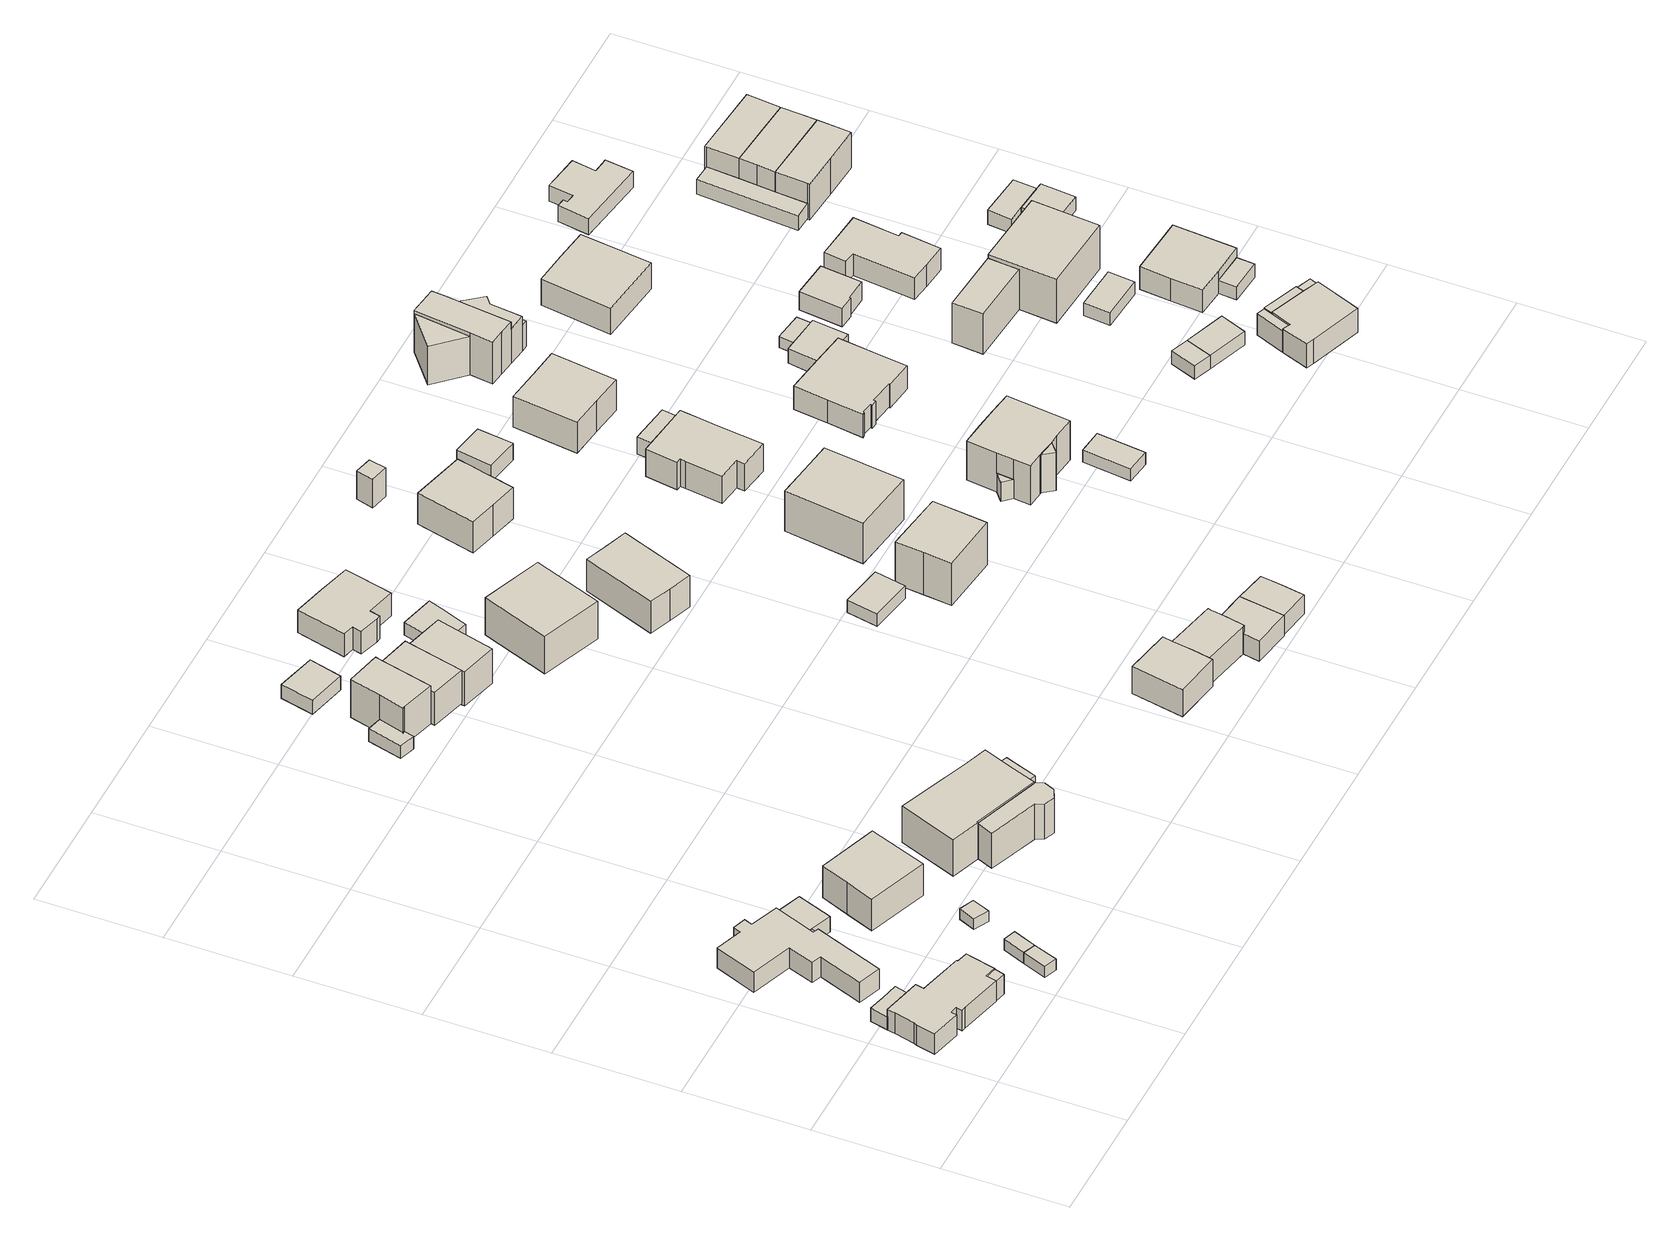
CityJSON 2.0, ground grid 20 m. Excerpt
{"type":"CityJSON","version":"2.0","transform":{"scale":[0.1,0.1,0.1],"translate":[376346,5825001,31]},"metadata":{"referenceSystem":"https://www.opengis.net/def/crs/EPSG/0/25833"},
"CityObjects":{
"building1":{"type":"Building","attributes":{"Gemeindeschluessel":"11000005","BezugspunktDach":"2200","function":"31001_2463","measuredHeight":3.1,"storeysAboveGround":1},"address":[{"country":"Germany","locality":"Berlin","thoroughfareNumber":"14 (1)","thoroughfareName":"Krämerweg"}],"geometry":[{"type":"Solid","lod":"1","boundaries":[[[[0,1,2,3,4,5]],[[6,7,8,9,10,11]],[[6,11,5,4]],[[7,6,4,3]],[[8,7,3,2]],[[9,8,2,1]],[[10,9,1,0]],[[11,10,0,5]]]]}]},
"building2":{"type":"Building","attributes":{"Gemeindeschluessel":"11000005","BezugspunktDach":"2200","function":"31001_1010","measuredHeight":4.95,"storeysAboveGround":1},"address":[{"country":"Germany","locality":"Berlin","thoroughfareNumber":"14","thoroughfareName":"Krämerweg"}],"geometry":[{"type":"Solid","lod":"1","boundaries":[[[[12,13,14,15,16,17,18,19,20,21,22,23,24,25,26,27,28,29,30]],[[31,32,33,11,9,34,35,36,37,38,39,40,41,42,43,44,45,46,47]],[[31,47,30,29]],[[32,31,29,28]],[[33,32,28,27]],[[11,33,27,26]],[[9,11,26,25]],[[34,9,25,24]],[[35,34,24,23]],[[36,35,23,22]],[[37,36,22,21]],[[38,37,21,20]],[[39,38,20,19]],[[40,39,19,18]],[[41,40,18,17]],[[42,41,17,16]],[[43,42,16,15]],[[44,43,15,14]],[[45,44,14,13]],[[46,45,13,12]],[[47,46,12,30]]]]}]},
"building3":{"type":"Building","attributes":{"Gemeindeschluessel":"11000005","BezugspunktDach":"2200","function":"51009_1610","measuredHeight":3.74,"storeysAboveGround":0},"address":[{"country":"Germany","locality":"Berlin"}],"geometry":[{"type":"Solid","lod":"1","boundaries":[[[[48,49,50,51]],[[52,53,54,55]],[[52,55,51,50]],[[53,52,50,49]],[[54,53,49,48]],[[55,54,48,51]]]]}]},
"building4":{"type":"Building","attributes":{"Gemeindeschluessel":"11000005","BezugspunktDach":"2200","function":"31001_1010","measuredHeight":3.72,"storeysAboveGround":1},"address":[{"country":"Germany","locality":"Berlin","thoroughfareNumber":"9","thoroughfareName":"Platz E"}],"geometry":[{"type":"Solid","lod":"1","boundaries":[[[[56,57,58,59,60,61,62,63,64,65,66,67,68,69,70]],[[71,72,73,74,75,76,77,78,79,80,81,82,83,84,85]],[[71,85,70,69]],[[72,71,69,68]],[[73,72,68,67]],[[74,73,67,66]],[[75,74,66,65]],[[76,75,65,64]],[[77,76,64,63]],[[78,77,63,62]],[[79,78,62,61]],[[80,79,61,60]],[[81,80,60,59]],[[82,81,59,58]],[[83,82,58,57]],[[84,83,57,56]],[[85,84,56,70]]]]}]},
"building5":{"type":"Building","attributes":{"Gemeindeschluessel":"11000005","BezugspunktDach":"2200","function":"51009_1610","measuredHeight":2.88,"storeysAboveGround":0},"address":[{"country":"Germany","locality":"Berlin"}],"geometry":[{"type":"Solid","lod":"1","boundaries":[[[[86,87,88,89]],[[90,91,92,93]],[[90,93,89,88]],[[91,90,88,87]],[[92,91,87,86]],[[93,92,86,89]]]]}]},
"building6":{"type":"Building","attributes":{"Gemeindeschluessel":"11000005","BezugspunktDach":"2200","function":"31001_1000","measuredHeight":2.12,"storeysAboveGround":1},"address":[{"country":"Germany","locality":"Berlin","thoroughfareNumber":"14 (2)","thoroughfareName":"Krämerweg"}],"geometry":[{"type":"Solid","lod":"1","boundaries":[[[[94,95,96,97]],[[98,99,100,101]],[[98,101,97,96]],[[99,98,96,95]],[[100,99,95,94]],[[101,100,94,97]]]]}]},
"building7":{"type":"Building","attributes":{"Gemeindeschluessel":"11000005","BezugspunktDach":"2200","function":"31001_1000","measuredHeight":2.12,"storeysAboveGround":1},"address":[{"country":"Germany","locality":"Berlin","thoroughfareNumber":"14 (3)","thoroughfareName":"Krämerweg"}],"geometry":[{"type":"Solid","lod":"1","boundaries":[[[[95,102,103,96]],[[104,105,99,98]],[[104,98,96,103]],[[105,104,103,102]],[[99,105,102,95]],[[98,99,95,96]]]]}]},
"building8":{"type":"Building","attributes":{"Gemeindeschluessel":"11000005","BezugspunktDach":"2200","function":"31001_2463","measuredHeight":2.96,"storeysAboveGround":1},"address":[{"country":"Germany","locality":"Berlin","thoroughfareNumber":"9 (1)","thoroughfareName":"Platz E"}],"geometry":[{"type":"Solid","lod":"1","boundaries":[[[[87,106,107,108,88]],[[109,110,111,112,113]],[[109,113,88,108]],[[110,109,108,107]],[[111,110,107,106]],[[112,111,106,87]],[[113,112,87,88]]]]}]},
"building9":{"type":"Building","attributes":{"Gemeindeschluessel":"11000005","BezugspunktDach":"2200","function":"31001_1000","measuredHeight":2,"storeysAboveGround":1},"address":[{"country":"Germany","locality":"Berlin","thoroughfareNumber":"8 (1)","thoroughfareName":"Platz E"}],"geometry":[{"type":"Solid","lod":"1","boundaries":[[[[114,115,116,117]],[[118,119,120,121]],[[118,121,117,116]],[[119,118,116,115]],[[120,119,115,114]],[[121,120,114,117]]]]}]},
"building10":{"type":"Building","attributes":{"Gemeindeschluessel":"11000005","BezugspunktDach":"2200","function":"31001_1010","measuredHeight":8.52,"storeysAboveGround":1},"address":[{"country":"Germany","locality":"Berlin","thoroughfareNumber":"8","thoroughfareName":"Platz E"}],"geometry":[{"type":"Solid","lod":"1","boundaries":[[[[122,123,124,125,126,127]],[[128,129,130,131,132,133]],[[128,133,127,126]],[[129,128,126,125]],[[130,129,125,124]],[[131,130,124,123]],[[132,131,123,122]],[[133,132,122,127]]]]}]},
"building11":{"type":"Building","attributes":{"Gemeindeschluessel":"11000005","function":"31001_1010"},"address":[{"country":"Germany","locality":"Berlin","thoroughfareNumber":"7","thoroughfareName":"Platz E"}],"children":["building11-1","building11-2"]},
"building11-1":{"type":"BuildingPart","attributes":{"BezugspunktDach":"2200","measuredHeight":7.98,"storeysAboveGround":2},"parents":["building11"],"geometry":[{"type":"MultiSurface","lod":"1","boundaries":[[[134,135,136,137,138,139,140,141,142]],[[143,144,145,146,147,148,149,150,151]],[[143,151,142,141]],[[144,143,141,140]],[[145,144,140,139]],[[146,145,139,138]],[[147,146,138,137]],[[148,147,137,136]],[[152,153,136,135]],[[150,149,135,134]],[[151,150,134,142]],[[149,148,153,152]]]}]},
"building11-2":{"type":"BuildingPart","attributes":{"BezugspunktDach":"2200","measuredHeight":6.68,"storeysAboveGround":2},"parents":["building11"],"geometry":[{"type":"Solid","lod":"1","boundaries":[[[[154,155,156,157,158,153,152,159,160]],[[150,149,148,161,162,163,164,165,166]],[[150,166,160,159]],[[149,150,159,152]],[[161,148,153,158]],[[162,161,158,157]],[[163,162,157,156]],[[164,163,156,155]],[[165,164,155,154]],[[166,165,154,160]],[[148,149,152,153]]]]}]},
"building12":{"type":"Building","attributes":{"Gemeindeschluessel":"11000005","BezugspunktDach":"2200","function":"31001_2463","measuredHeight":2.39,"storeysAboveGround":1},"address":[{"country":"Germany","locality":"Berlin","thoroughfareNumber":"22 (1)","thoroughfareName":"Krämerweg"}],"geometry":[{"type":"Solid","lod":"1","boundaries":[[[[167,168,169,170,171,172]],[[173,174,175,176,177,178]],[[173,178,172,171]],[[174,173,171,170]],[[175,174,170,169]],[[176,175,169,168]],[[177,176,168,167]],[[178,177,167,172]]]]}]},
"building13":{"type":"Building","attributes":{"Gemeindeschluessel":"11000005","BezugspunktDach":"2200","function":"31001_2463","measuredHeight":3.25,"storeysAboveGround":1},"address":[{"country":"Germany","locality":"Berlin","thoroughfareNumber":"7 (2)","thoroughfareName":"Platz E"}],"geometry":[{"type":"Solid","lod":"1","boundaries":[[[[179,180,181,182]],[[183,184,185,186]],[[183,186,182,181]],[[184,183,181,180]],[[185,184,180,179]],[[186,185,179,182]]]]}]},
"building14":{"type":"Building","attributes":{"Gemeindeschluessel":"11000005","BezugspunktDach":"2200","function":"31001_1010","measuredHeight":8.06,"storeysAboveGround":2},"address":[{"country":"Germany","locality":"Berlin","thoroughfareNumber":"22","thoroughfareName":"Krämerweg"}],"geometry":[{"type":"Solid","lod":"1","boundaries":[[[[187,188,189,190,191,192,193]],[[194,195,196,197,198,199,200]],[[194,200,193,192]],[[195,194,192,191]],[[196,195,191,190]],[[197,196,190,189]],[[198,197,189,188]],[[199,198,188,187]],[[200,199,187,193]]]]}]},
"building15":{"type":"Building","attributes":{"Gemeindeschluessel":"11000005","BezugspunktDach":"2200","function":"31001_2463","measuredHeight":2.62,"storeysAboveGround":1},"address":[{"country":"Germany","locality":"Berlin","thoroughfareNumber":"24 (1)","thoroughfareName":"Krämerweg"}],"geometry":[{"type":"Solid","lod":"1","boundaries":[[[[201,202,203,204]],[[205,206,207,208]],[[205,208,204,203]],[[206,205,203,202]],[[207,206,202,201]],[[208,207,201,204]]]]}]},
"building16":{"type":"Building","attributes":{"Gemeindeschluessel":"11000005","BezugspunktDach":"2200","function":"31001_1010","measuredHeight":6.31,"storeysAboveGround":2},"address":[{"country":"Germany","locality":"Berlin","thoroughfareNumber":"22A","thoroughfareName":"Krämerweg"}],"geometry":[{"type":"Solid","lod":"1","boundaries":[[[[209,210,211,212,213,214]],[[215,216,217,218,219,220]],[[215,220,214,213]],[[216,215,213,212]],[[217,216,212,211]],[[218,217,211,210]],[[219,218,210,209]],[[220,219,209,214]]]]}]},
"building17":{"type":"Building","attributes":{"Gemeindeschluessel":"11000005","BezugspunktDach":"2200","function":"31001_1010","measuredHeight":6.51,"storeysAboveGround":2},"address":[{"country":"Germany","locality":"Berlin","thoroughfareNumber":"22B","thoroughfareName":"Krämerweg"}],"geometry":[{"type":"Solid","lod":"1","boundaries":[[[[221,222,223,210,209,224]],[[225,226,227,228,229,230]],[[225,230,224,209]],[[226,225,209,210]],[[227,226,210,223]],[[228,227,223,222]],[[229,228,222,221]],[[230,229,221,224]]]]}]},
"building18":{"type":"Building","attributes":{"Gemeindeschluessel":"11000005","BezugspunktDach":"2200","function":"31001_2463","measuredHeight":2.46,"storeysAboveGround":1},"address":[{"country":"Germany","locality":"Berlin","thoroughfareNumber":"22B (1)","thoroughfareName":"Krämerweg"}],"geometry":[{"type":"Solid","lod":"1","boundaries":[[[[231,232,233,234,235,236,237,238]],[[227,239,240,241,242,243,244,228]],[[227,228,238,237]],[[239,227,237,236]],[[240,239,236,235]],[[241,240,235,234]],[[242,241,234,233]],[[243,242,233,232]],[[244,243,232,231]],[[228,244,231,238]]]]}]},
"building19":{"type":"Building","attributes":{"Gemeindeschluessel":"11000005","BezugspunktDach":"2200","function":"31001_1010","measuredHeight":5.11,"storeysAboveGround":1},"address":[{"country":"Germany","locality":"Berlin","thoroughfareNumber":"24","thoroughfareName":"Krämerweg"}],"geometry":[{"type":"Solid","lod":"1","boundaries":[[[[245,246,247,248,249,250,251,252,253,254]],[[255,256,257,258,259,260,261,262,263,264]],[[255,264,254,253]],[[256,255,253,252]],[[257,256,252,251]],[[258,257,251,250]],[[259,258,250,249]],[[260,259,249,248]],[[261,260,248,247]],[[262,261,247,246]],[[263,262,246,245]],[[264,263,245,254]]]]}]},
"building20":{"type":"Building","attributes":{"Gemeindeschluessel":"11000005","BezugspunktDach":"2200","function":"31001_1010","measuredHeight":10,"storeysAboveGround":1},"address":[{"country":"Germany","locality":"Berlin","thoroughfareNumber":"11","thoroughfareName":"Platz E"}],"geometry":[{"type":"Solid","lod":"1","boundaries":[[[[265,266,267,268]],[[269,270,271,272]],[[269,272,268,267]],[[270,269,267,266]],[[271,270,266,265]],[[272,271,265,268]]]]}]},
"building21":{"type":"Building","attributes":{"Gemeindeschluessel":"11000005","function":"31001_1010"},"address":[{"country":"Germany","locality":"Berlin","thoroughfareNumber":"4","thoroughfareName":"Platz E"}],"children":["building21-1","building21-2"]},
"building21-1":{"type":"BuildingPart","attributes":{"BezugspunktDach":"2200","measuredHeight":5.5,"storeysAboveGround":1},"parents":["building21"],"geometry":[{"type":"MultiSurface","lod":"1","boundaries":[[[273,274,275,276,277,278,279]],[[280,281,282,283,284,285,286]],[[280,286,279,278]],[[281,280,278,277]],[[282,281,277,276]],[[283,287,288]],[[285,284,274,273]],[[286,285,273,279]],[[283,282,276,275]],[[288,287,289,274,284]],[[275,289,287,283]]]}]},
"building21-2":{"type":"BuildingPart","attributes":{"BezugspunktDach":"2200","measuredHeight":5.4,"storeysAboveGround":1},"parents":["building21"],"geometry":[{"type":"Solid","lod":"1","boundaries":[[[[290,291,292,293,294,295,276,289,274]],[[287,282,296,297,298,299,300,301,284]],[[275,289,276]],[[283,282,287,283,275]],[[296,282,276,295]],[[297,296,295,294]],[[298,297,294,293]],[[299,298,293,292]],[[300,299,292,291]],[[301,300,291,290]],[[284,301,290,274]],[[287,284,274,289]],[[282,283,275,276]],[[289,275,283,287]]]]}]},
"building22":{"type":"Building","attributes":{"Gemeindeschluessel":"11000005","BezugspunktDach":"2200","function":"31001_1010","measuredHeight":7.86,"storeysAboveGround":1},"address":[{"country":"Germany","locality":"Berlin","thoroughfareNumber":"12","thoroughfareName":"Platz E"}],"geometry":[{"type":"Solid","lod":"1","boundaries":[[[[302,303,304,305,306,307]],[[308,309,310,311,312,313]],[[308,313,307,306]],[[309,308,306,305]],[[310,309,305,304]],[[311,310,304,303]],[[312,311,303,302]],[[313,312,302,307]]]]}]},
"building23":{"type":"Building","attributes":{"Gemeindeschluessel":"11000005","BezugspunktDach":"2200","function":"31001_2463","measuredHeight":5.11,"storeysAboveGround":1},"address":[{"country":"Germany","locality":"Berlin","thoroughfareNumber":"4 (1)","thoroughfareName":"Platz E"}],"geometry":[{"type":"Solid","lod":"1","boundaries":[[[[314,315,316,317,318,319,320]],[[301,300,321,322,323,324,325]],[[301,325,320,319]],[[300,301,319,318]],[[321,300,318,317]],[[322,321,317,316]],[[323,322,316,315]],[[324,323,315,314]],[[325,324,314,320]]]]}]},
"building24":{"type":"Building","attributes":{"Gemeindeschluessel":"11000005","BezugspunktDach":"2200","function":"31001_2463","measuredHeight":2.37,"storeysAboveGround":1},"address":[{"country":"Germany","locality":"Berlin","thoroughfareNumber":"13 (1)","thoroughfareName":"Platz E"}],"geometry":[{"type":"Solid","lod":"1","boundaries":[[[[326,327,328,329]],[[330,331,332,333]],[[330,333,329,328]],[[331,330,328,327]],[[332,331,327,326]],[[333,332,326,329]]]]}]},
"building25":{"type":"Building","attributes":{"Gemeindeschluessel":"11000005","BezugspunktDach":"2200","function":"31001_2463","measuredHeight":4.83,"storeysAboveGround":1},"address":[{"country":"Germany","locality":"Berlin","thoroughfareNumber":"3 (1)","thoroughfareName":"Platz E"}],"geometry":[{"type":"Solid","lod":"1","boundaries":[[[[334,335,336,337,315,338,314]],[[339,340,341,342,343,344,345]],[[339,345,314,338]],[[340,339,338,315]],[[341,340,315,337]],[[342,341,337,336]],[[343,342,336,335]],[[344,343,335,334]],[[345,344,334,314]]]]}]},
"building26":{"type":"Building","attributes":{"Gemeindeschluessel":"11000005","BezugspunktDach":"2200","function":"31001_1010","measuredHeight":9.57,"storeysAboveGround":1},"address":[{"country":"Germany","locality":"Berlin","thoroughfareNumber":"13","thoroughfareName":"Platz E"}],"geometry":[{"type":"Solid","lod":"1","boundaries":[[[[346,347,348,349,350,351]],[[352,353,354,355,356,357]],[[352,357,351,350]],[[353,352,350,349]],[[354,353,349,348]],[[355,354,348,347]],[[356,355,347,346]],[[357,356,346,351]]]]}]},
"building27":{"type":"Building","attributes":{"Gemeindeschluessel":"11000005","BezugspunktDach":"2200","function":"31001_1010","measuredHeight":8.37,"storeysAboveGround":1},"address":[{"country":"Germany","locality":"Berlin","thoroughfareNumber":"24A","thoroughfareName":"Krämerweg"}],"geometry":[{"type":"Solid","lod":"1","boundaries":[[[[358,359,360,361,362,363,364,365,366,367]],[[368,369,370,371,372,373,374,375,376,377]],[[368,377,367,366]],[[369,368,366,365]],[[370,369,365,364]],[[371,370,364,363]],[[372,371,363,362]],[[373,372,362,361]],[[374,373,361,360]],[[375,374,360,359]],[[376,375,359,358]],[[377,376,358,367]]]]}]},
"building28":{"type":"Building","attributes":{"Gemeindeschluessel":"11000005","BezugspunktDach":"2200","function":"51009_1610","measuredHeight":5.39,"storeysAboveGround":0},"address":[{"country":"Germany","locality":"Berlin"}],"geometry":[{"type":"Solid","lod":"1","boundaries":[[[[378,379,380,381]],[[382,383,384,385]],[[382,385,381,380]],[[383,382,380,379]],[[384,383,379,378]],[[385,384,378,381]]]]}]},
"building29":{"type":"Building","attributes":{"Gemeindeschluessel":"11000005","BezugspunktDach":"2200","function":"31001_1010","measuredHeight":10.36,"storeysAboveGround":1},"address":[{"country":"Germany","locality":"Berlin","thoroughfareNumber":"14","thoroughfareName":"Platz E"}],"geometry":[{"type":"Solid","lod":"1","boundaries":[[[[386,387,388,389,390]],[[391,392,393,394,395]],[[391,395,390,389]],[[392,391,389,388]],[[393,392,388,387]],[[394,393,387,386]],[[395,394,386,390]]]]}]},
"building30":{"type":"Building","attributes":{"Gemeindeschluessel":"11000005","BezugspunktDach":"2200","function":"31001_2463","measuredHeight":3.82,"storeysAboveGround":1},"address":[{"country":"Germany","locality":"Berlin","thoroughfareNumber":"14B (1)","thoroughfareName":"Platz E"}],"geometry":[{"type":"Solid","lod":"1","boundaries":[[[[396,397,398,399]],[[400,401,402,403]],[[400,403,399,398]],[[401,400,398,397]],[[402,401,397,396]],[[403,402,396,399]]]]}]},
"building31":{"type":"Building","attributes":{"Gemeindeschluessel":"11000005","BezugspunktDach":"2200","function":"31001_1010","measuredHeight":7.14,"storeysAboveGround":1},"address":[{"country":"Germany","locality":"Berlin","thoroughfareNumber":"14A","thoroughfareName":"Platz E"}],"geometry":[{"type":"Solid","lod":"1","boundaries":[[[[404,405,406,407,408,409,410,411,412,413,414,415]],[[416,417,418,419,420,421,422,423,424,425,426,427]],[[416,427,415,414]],[[417,416,414,413]],[[418,417,413,412]],[[419,418,412,411]],[[420,419,411,410]],[[421,420,410,409]],[[422,421,409,408]],[[423,422,408,407]],[[424,423,407,406]],[[425,424,406,405]],[[426,425,405,404]],[[427,426,404,415]]]]}]},
"building32":{"type":"Building","attributes":{"Gemeindeschluessel":"11000005","BezugspunktDach":"2200","function":"31001_2463","measuredHeight":3.27,"storeysAboveGround":1},"address":[{"country":"Germany","locality":"Berlin","thoroughfareNumber":"14A (1)","thoroughfareName":"Platz E"}],"geometry":[{"type":"Solid","lod":"1","boundaries":[[[[428,429,430,431,432,433]],[[434,435,436,437,438,439]],[[434,439,433,432]],[[435,434,432,431]],[[436,435,431,430]],[[437,436,430,429]],[[438,437,429,428]],[[439,438,428,433]]]]}]},
"building33":{"type":"Building","attributes":{"Gemeindeschluessel":"11000005","function":"31001_1010"},"address":[{"country":"Germany","locality":"Berlin","thoroughfareNumber":"16","thoroughfareName":"Platz E"}],"children":["building33-1","building33-2","building33-3"]},
"building33-1":{"type":"BuildingPart","attributes":{"BezugspunktDach":"2200","measuredHeight":9.65,"storeysAboveGround":2},"parents":["building33"],"geometry":[{"type":"MultiSurface","lod":"1","boundaries":[[[440,441,442,443,444,445,446,447,448,449,450,451]],[[452,453,454,455,456,457,458,459,460,461,462,463]],[[452,463,451,450]],[[453,452,450,449],[452,453,464,465]],[[454,453,449,448]],[[455,454,448,447]],[[456,455,447,446]],[[457,456,446,445]],[[458,457,445,444]],[[459,458,444,443]],[[460,459,443,442]],[[461,460,466,467]],[[462,461,467,468,440,441,440]],[[463,462,440,451]],[[464,453,452,465]],[[467,466,442,441]],[[441,440,468,467]]]}]},
"building33-2":{"type":"BuildingPart","attributes":{"BezugspunktDach":"2200","measuredHeight":3.59,"storeysAboveGround":2},"parents":["building33"],"geometry":[{"type":"Solid","lod":"1","boundaries":[[[[465,464,469]],[[453,452,470]],[[453,470,469,464]],[[470,452,465,469]],[[453,464,465,452]]]]}]},
"building33-3":{"type":"BuildingPart","attributes":{"BezugspunktDach":"2200","measuredHeight":7.19,"storeysAboveGround":2},"parents":["building33"],"geometry":[{"type":"Solid","lod":"1","boundaries":[[[[471,442,440]],[[466,472,468]],[[472,466,442,471]],[[468,472,471,440]],[[466,468,440,442]]]]}]},
"building34":{"type":"Building","attributes":{"Gemeindeschluessel":"11000005","BezugspunktDach":"2200","function":"31001_1010","measuredHeight":8.04,"storeysAboveGround":1},"address":[{"country":"Germany","locality":"Berlin","thoroughfareNumber":"14B","thoroughfareName":"Platz E"}],"geometry":[{"type":"Solid","lod":"1","boundaries":[[[[473,474,475,476,477,478]],[[479,480,481,482,483,484]],[[479,484,478,477]],[[480,479,477,476]],[[481,480,476,475]],[[482,481,475,474]],[[483,482,474,473]],[[484,483,473,478]]]]}]},
"building35":{"type":"Building","attributes":{"Gemeindeschluessel":"11000005","BezugspunktDach":"2200","function":"31001_2463","measuredHeight":2.28,"storeysAboveGround":1},"address":[{"country":"Germany","locality":"Berlin","thoroughfareNumber":"16 (1)","thoroughfareName":"Platz E"}],"geometry":[{"type":"Solid","lod":"1","boundaries":[[[[485,486,487,488]],[[489,490,491,492]],[[489,492,488,487]],[[490,489,487,486]],[[491,490,486,485]],[[492,491,485,488]]]]}]},
"building36":{"type":"Building","attributes":{"Gemeindeschluessel":"11000005","BezugspunktDach":"2200","function":"31001_1010","measuredHeight":5.47,"storeysAboveGround":1},"address":[{"country":"Germany","locality":"Berlin","thoroughfareNumber":"15","thoroughfareName":"Platz E"}],"geometry":[{"type":"Solid","lod":"1","boundaries":[[[[493,494,495,496,497,498,499,500,501,502,503,504,505,506,507]],[[508,509,510,511,512,513,514,515,516,517,518,519,520,521,522]],[[508,522,507,506]],[[509,508,506,505]],[[510,509,505,504]],[[511,510,504,503]],[[512,511,503,502]],[[513,512,502,501]],[[514,513,501,500]],[[515,514,500,499]],[[516,515,499,498]],[[517,516,498,497]],[[518,517,497,496]],[[519,518,496,495]],[[520,519,495,494]],[[521,520,494,493]],[[522,521,493,507]]]]}]},
"building37":{"type":"Building","attributes":{"Gemeindeschluessel":"11000005","function":"31001_1010"},"address":[{"country":"Germany","locality":"Berlin","thoroughfareNumber":"14C","thoroughfareName":"Platz E"}],"children":["building37-1","building37-2","building37-3"]},
"building37-1":{"type":"BuildingPart","attributes":{"BezugspunktDach":"2200","measuredHeight":8.5,"storeysAboveGround":1},"parents":["building37"],"geometry":[{"type":"MultiSurface","lod":"1","boundaries":[[[523,524,525,526,527,528,529,530]],[[531,532,533,534,535,536,537,538]],[[531,538,530,529]],[[539,540,531,529,528]],[[533,532,528,527]],[[534,533,527,526]],[[535,534,526,525]],[[541,542,525,524]],[[537,536,524,523]],[[538,537,523,530]],[[532,531,540,539]],[[536,535,542,541]]]}]},
"building37-2":{"type":"BuildingPart","attributes":{"BezugspunktDach":"2200","measuredHeight":7.39,"storeysAboveGround":1},"parents":["building37"],"geometry":[{"type":"Solid","lod":"1","boundaries":[[[[540,539,543]],[[532,531,544]],[[532,544,543,539]],[[544,531,540,543]],[[531,532,539,540]]]]}]},
"building37-3":{"type":"BuildingPart","attributes":{"BezugspunktDach":"2200","measuredHeight":6.61,"storeysAboveGround":1},"parents":["building37"],"geometry":[{"type":"Solid","lod":"1","boundaries":[[[[545,546,547,542,541]],[[535,548,549,550,536]],[[548,535,542,547]],[[549,548,547,546]],[[550,549,546,545]],[[536,550,545,541]],[[535,536,541,542]]]]}]},
"building38":{"type":"Building","attributes":{"Gemeindeschluessel":"11000005","BezugspunktDach":"2200","function":"51009_1610","measuredHeight":4.82,"storeysAboveGround":0},"address":[{"country":"Germany","locality":"Berlin"}],"geometry":[{"type":"Solid","lod":"1","boundaries":[[[[551,552,553,554]],[[549,548,555,550]],[[549,550,554,553]],[[548,549,553,552]],[[555,548,552,551]],[[550,555,551,554]]]]}]},
"building39":{"type":"Building","attributes":{"Gemeindeschluessel":"11000005","BezugspunktDach":"2200","function":"51009_1610","measuredHeight":3.38,"storeysAboveGround":0},"address":[{"country":"Germany","locality":"Berlin"}],"geometry":[{"type":"Solid","lod":"1","boundaries":[[[[556,557,558,559,560,561]],[[562,563,564,565,566,567]],[[562,567,561,560]],[[563,562,560,559]],[[564,563,559,558]],[[565,564,558,557]],[[566,565,557,556]],[[567,566,556,561]]]]}]},
"building40":{"type":"Building","attributes":{"Gemeindeschluessel":"11000005","BezugspunktDach":"2200","function":"31001_2463","measuredHeight":2.17,"storeysAboveGround":1},"address":[{"country":"Germany","locality":"Berlin","thoroughfareNumber":"15A (1)","thoroughfareName":"Platz E"}],"geometry":[{"type":"Solid","lod":"1","boundaries":[[[[568,569,570,571]],[[572,573,574,575]],[[572,575,571,570]],[[573,572,570,569]],[[574,573,569,568]],[[575,574,568,571]]]]}]},
"building41":{"type":"Building","attributes":{"Gemeindeschluessel":"11000005","BezugspunktDach":"2200","function":"31001_1000","measuredHeight":2.47,"storeysAboveGround":1},"address":[{"country":"Germany","locality":"Berlin","thoroughfareNumber":"1A (2)","thoroughfareName":"Brieselangweg"}],"geometry":[{"type":"Solid","lod":"1","boundaries":[[[[576,577,578,579]],[[580,581,582,583]],[[580,583,579,578]],[[581,580,578,577]],[[582,581,577,576]],[[583,582,576,579]]]]}]},
"building42":{"type":"Building","attributes":{"Gemeindeschluessel":"11000005","BezugspunktDach":"2200","function":"31001_1010","measuredHeight":7.05,"storeysAboveGround":1},"address":[{"country":"Germany","locality":"Berlin","thoroughfareNumber":"15A","thoroughfareName":"Platz E"}],"geometry":[{"type":"Solid","lod":"1","boundaries":[[[[584,585,586,587,588]],[[589,590,591,592,593]],[[589,593,588,587]],[[590,589,587,586]],[[591,590,586,585]],[[592,591,585,584]],[[593,592,584,588]]]]}]},
"building43":{"type":"Building","attributes":{"Gemeindeschluessel":"11000005","BezugspunktDach":"2200","function":"31001_2463","measuredHeight":2.51,"storeysAboveGround":1},"address":[{"country":"Germany","locality":"Berlin","thoroughfareNumber":"1A (1)","thoroughfareName":"Brieselangweg"}],"geometry":[{"type":"Solid","lod":"1","boundaries":[[[[594,595,577,576]],[[581,596,597,582]],[[581,582,576,577]],[[596,581,577,595]],[[597,596,595,594]],[[582,597,594,576]]]]}]},
"building44":{"type":"Building","attributes":{"Gemeindeschluessel":"11000005","BezugspunktDach":"2200","function":"31001_1000","measuredHeight":3.43,"storeysAboveGround":1},"address":[{"country":"Germany","locality":"Berlin","thoroughfareNumber":"5 (1)","thoroughfareName":"Brieselangweg"}],"geometry":[{"type":"Solid","lod":"1","boundaries":[[[[598,599,600,601,602,603]],[[604,605,606,607,608,609]],[[604,609,603,602]],[[605,604,602,601]],[[606,605,601,600]],[[607,606,600,599]],[[608,607,599,598]],[[609,608,598,603]]]]}]},
"building45":{"type":"Building","attributes":{"Gemeindeschluessel":"11000005","BezugspunktDach":"2200","function":"51009_1610","measuredHeight":4.12,"storeysAboveGround":0},"address":[{"country":"Germany","locality":"Berlin"}],"geometry":[{"type":"Solid","lod":"1","boundaries":[[[[610,611,612,613]],[[614,615,616,617]],[[614,617,613,612]],[[615,614,612,611]],[[616,615,611,610]],[[617,616,610,613]]]]}]},
"building46":{"type":"Building","attributes":{"Gemeindeschluessel":"11000005","function":"31001_1010"},"address":[{"country":"Germany","locality":"Berlin","thoroughfareNumber":"1A","thoroughfareName":"Brieselangweg"}],"children":["building46-1","building46-2"]},
"building46-1":{"type":"BuildingPart","attributes":{"BezugspunktDach":"2200","measuredHeight":5.25,"storeysAboveGround":1},"parents":["building46"],"geometry":[{"type":"Solid","lod":"1","boundaries":[[[[618,619,620,621,622,623,624,625]],[[617,616,626,627,628,629,630,631]],[[617,631,625,624]],[[616,617,624,623]],[[626,616,623,622]],[[627,626,622,621],[627,632,633,626]],[[628,627,621,620]],[[629,628,620,619]],[[630,629,619,618]],[[631,630,618,625]],[[632,627,626,633]]]]}]},
"building46-2":{"type":"BuildingPart","attributes":{"BezugspunktDach":"2200","measuredHeight":4.24,"storeysAboveGround":1},"parents":["building46"],"geometry":[{"type":"Solid","lod":"1","boundaries":[[[[632,634,635,633]],[[615,636,627,626]],[[615,626,633,635]],[[636,615,635,634]],[[627,636,634,632]],[[627,632,633,626]]]]}]},
"building47":{"type":"Building","attributes":{"Gemeindeschluessel":"11000005","function":"31001_1010"},"address":[{"country":"Germany","locality":"Berlin","thoroughfareNumber":"3","thoroughfareName":"Brieselangweg"}],"children":["building47-1","building47-2"]},
"building47-1":{"type":"BuildingPart","attributes":{"BezugspunktDach":"2200","measuredHeight":9.4,"storeysAboveGround":1},"parents":["building47"],"geometry":[{"type":"MultiSurface","lod":"1","boundaries":[[[637,638,639,640]],[[641,642,643,644]],[[645,646,647,648,644,640,639]],[[642,641,639,638]],[[643,642,638,637]],[[644,643,637,640]],[[641,649,650,646,645]],[[650,648,647,646]]]}]},
"building47-2":{"type":"BuildingPart","attributes":{"BezugspunktDach":"2200","measuredHeight":8.22,"storeysAboveGround":1},"parents":["building47"],"geometry":[{"type":"MultiSurface","lod":"1","boundaries":[[[647,646,645,651,652]],[[653,641,650,648,654]],[[653,654,652,651]],[[641,653,651,645]],[[654,648,647,652]],[[650,641,655,645,646]],[[648,650,646,647]]]}]},
"building48":{"type":"Building","attributes":{"Gemeindeschluessel":"11000005","BezugspunktDach":"2200","function":"31001_2463","measuredHeight":2.41,"storeysAboveGround":1},"address":[{"country":"Germany","locality":"Berlin","thoroughfareNumber":"1 (1)","thoroughfareName":"Brieselangweg"}],"geometry":[{"type":"Solid","lod":"1","boundaries":[[[[656,657,658,659]],[[660,661,662,663]],[[660,663,659,658]],[[661,660,658,657]],[[662,661,657,656]],[[663,662,656,659]]]]}]},
"building49":{"type":"Building","attributes":{"Gemeindeschluessel":"11000005","BezugspunktDach":"2200","function":"51009_1610","measuredHeight":3.91,"storeysAboveGround":0},"address":[{"country":"Germany","locality":"Berlin"}],"geometry":[{"type":"Solid","lod":"1","boundaries":[[[[664,665,666,667]],[[636,668,628,627]],[[636,627,667,666]],[[668,636,666,665]],[[628,668,665,664]],[[627,628,664,667]]]]}]},
"building50":{"type":"Building","attributes":{"Gemeindeschluessel":"11000005","BezugspunktDach":"2200","function":"31001_1010","measuredHeight":6.21,"storeysAboveGround":1},"address":[{"country":"Germany","locality":"Berlin","thoroughfareNumber":"5","thoroughfareName":"Brieselangweg"}],"geometry":[{"type":"Solid","lod":"1","boundaries":[[[[669,670,671,672,673,674,675,676,677,678]],[[679,680,681,682,683,684,685,686,687,688]],[[679,688,678,677]],[[680,679,677,676]],[[681,680,676,675]],[[682,681,675,674]],[[683,682,674,673]],[[684,683,673,672]],[[685,684,672,671]],[[686,685,671,670]],[[687,686,670,669]],[[688,687,669,678]]]]}]},
"building51":{"type":"Building","attributes":{"Gemeindeschluessel":"11000005","BezugspunktDach":"2200","function":"31001_2463","measuredHeight":3.2,"storeysAboveGround":1},"address":[{"country":"Germany","locality":"Berlin","thoroughfareNumber":"1 (2)","thoroughfareName":"Brieselangweg"}],"geometry":[{"type":"Solid","lod":"1","boundaries":[[[[689,690,691,692]],[[693,694,695,696]],[[693,696,692,691]],[[694,693,691,690]],[[695,694,690,689]],[[696,695,689,692]]]]}]},
"building52":{"type":"Building","attributes":{"Gemeindeschluessel":"11000005","BezugspunktDach":"2200","function":"31001_1010","measuredHeight":4.81,"storeysAboveGround":1},"address":[{"country":"Germany","locality":"Berlin","thoroughfareNumber":"1","thoroughfareName":"Brieselangweg"}],"geometry":[{"type":"Solid","lod":"1","boundaries":[[[[697,698,699,700,701,702,703]],[[704,705,706,707,694,693,708]],[[704,708,703,702]],[[705,704,702,701]],[[706,705,701,700]],[[707,706,700,699]],[[694,707,699,698]],[[693,694,698,697]],[[708,693,697,703]]]]}]},
"building53":{"type":"Building","attributes":{"Gemeindeschluessel":"11000005","BezugspunktDach":"2200","function":"31001_1010","measuredHeight":3,"storeysAboveGround":1},"address":[{"country":"Germany","locality":"Berlin","thoroughfareNumber":"9","thoroughfareName":"Brieselangweg"}],"geometry":[{"type":"Solid","lod":"1","boundaries":[[[[709,710,711,712,713,714,715,716,717,718]],[[719,720,721,722,723,724,725,726,727,728]],[[719,728,718,717]],[[720,719,717,716]],[[721,720,716,715]],[[722,721,715,714]],[[723,722,714,713]],[[724,723,713,712]],[[725,724,712,711]],[[726,725,711,710]],[[727,726,710,709]],[[728,727,709,718]]]]}]},
"building54":{"type":"Building","attributes":{"Gemeindeschluessel":"11000005","BezugspunktDach":"2200","function":"51009_1610","measuredHeight":2.74,"storeysAboveGround":0},"address":[{"country":"Germany","locality":"Berlin"}],"geometry":[{"type":"Solid","lod":"1","boundaries":[[[[729,730,731,732,733,734]],[[735,736,737,738,739,740]],[[735,740,734,733]],[[736,735,733,732]],[[737,736,732,731]],[[738,737,731,730]],[[739,738,730,729]],[[740,739,729,734]]]]}]},
"building55":{"type":"Building","attributes":{"Gemeindeschluessel":"11000005","BezugspunktDach":"2200","function":"31001_2463","measuredHeight":2.67,"storeysAboveGround":1},"address":[{"country":"Germany","locality":"Berlin","thoroughfareNumber":"5 (2)","thoroughfareName":"Brieselangweg"}],"geometry":[{"type":"Solid","lod":"1","boundaries":[[[[741,742,743,744,745]],[[746,747,748,749,750]],[[746,750,745,744]],[[747,746,744,743]],[[748,747,743,742]],[[749,748,742,741]],[[750,749,741,745]]]]}]},
"building56":{"type":"Building","attributes":{"Gemeindeschluessel":"11000005","BezugspunktDach":"2200","function":"31001_2463","measuredHeight":2.55,"storeysAboveGround":1},"address":[{"country":"Germany","locality":"Berlin","thoroughfareNumber":"3 (1)","thoroughfareName":"Brieselangweg"}],"geometry":[{"type":"Solid","lod":"1","boundaries":[[[[751,752,742,741,753]],[[754,755,756,757,758]],[[754,758,753,741]],[[755,754,741,742]],[[756,755,742,752]],[[757,756,752,751]],[[758,757,751,753]]]]}]},
"building57":{"type":"Building","attributes":{"Gemeindeschluessel":"11000005","BezugspunktDach":"2200","function":"31001_1010","measuredHeight":8.56,"storeysAboveGround":1},"address":[{"country":"Germany","locality":"Berlin","thoroughfareNumber":"7","thoroughfareName":"Brieselangweg"}],"geometry":[{"type":"Solid","lod":"1","boundaries":[[[[759,760,761,762,763,764,765]],[[766,767,768,769,770,771,772]],[[766,772,765,764]],[[767,766,764,763]],[[768,767,763,762]],[[769,768,762,761]],[[770,769,761,760]],[[771,770,760,759]],[[772,771,759,765]]]]}]},
"building58":{"type":"Building","attributes":{"Gemeindeschluessel":"11000005","BezugspunktDach":"2200","function":"31001_1010","measuredHeight":8.59,"storeysAboveGround":1},"address":[{"country":"Germany","locality":"Berlin","thoroughfareNumber":"7A","thoroughfareName":"Brieselangweg"}],"geometry":[{"type":"Solid","lod":"1","boundaries":[[[[761,773,774,775,763]],[[776,777,778,769,767]],[[776,767,763,775]],[[777,776,775,774]],[[778,777,774,773]],[[769,778,773,761]],[[767,769,761,763]]]]}]},
"building59":{"type":"Building","attributes":{"Gemeindeschluessel":"11000005","BezugspunktDach":"2200","function":"31001_1010","measuredHeight":8.6,"storeysAboveGround":1},"address":[{"country":"Germany","locality":"Berlin","thoroughfareNumber":"7B","thoroughfareName":"Brieselangweg"}],"geometry":[{"type":"Solid","lod":"1","boundaries":[[[[779,773,780,781,782,783,774]],[[784,785,786,787,778,788,777]],[[784,777,774,783]],[[785,784,783,782]],[[786,785,782,781]],[[787,786,781,780]],[[778,787,780,773]],[[788,778,773,779]],[[777,788,779,774]]]]}]}
},
"vertices":[
[58,178,37],[85,171,37],[93,200,37],[65,206,37],[37,213,37],[30,184,37],[37,213,12],[65,206,12],[93,200,12],[85,171,12],[58,178,12],[30,184,12],
[59,90,51],[61,99,51],[73,97,51],[71,87,51],[78,85,51],[147,68,51],[151,85,51],[170,81,51],[182,130,51],[163,135,51],[164,137,51],[91,155,51],[94,169,51],[85,171,51],[30,184,51],[27,171,51],[19,138,51],[17,133,51],[10,102,51],[17,133,12],[19,138,12],[27,171,12],[94,169,12],[91,155,12],[164,137,12],[163,135,12],[182,130,12],[170,81,12],[151,85,12],[147,68,12],[78,85,12],[71,87,12],[73,97,12],[61,99,12],[59,90,12],[10,102,12],
[165,64,50],[170,81,50],[151,85,50],[147,68,50],[151,85,13],[170,81,13],[165,64,13],[147,68,13],
[94,364,49],[79,322,49],[95,316,49],[68,244,49],[105,230,49],[147,343,49],[138,347,49],[143,359,49],[164,415,49],[118,433,49],[123,446,49],[102,453,49],[97,441,49],[53,457,49],[26,389,49],[53,457,11],[97,441,11],[102,453,11],[123,446,11],[118,433,11],[164,415,11],[143,359,11],[138,347,11],[147,343,11],[105,230,11],[68,244,11],[95,316,11],[79,322,11],[94,364,11],[26,389,11],
[147,343,41],[152,355,41],[143,359,41],[138,347,41],[143,359,13],[152,355,13],[147,343,13],[138,347,13],
[242,18,33],[256,57,33],[236,65,33],[221,26,33],[236,65,12],[256,57,12],[242,18,12],[221,26,12],
[271,95,33],[251,102,33],[251,102,12],[271,95,12],
[186,342,41],[207,399,41],[164,415,41],[164,415,12],[207,399,12],[186,342,12],[152,355,12],[143,359,12],
[298,147,31],[310,176,31],[286,186,31],[274,159,31],[286,186,11],[310,176,11],[298,147,11],[274,159,11],
[310,253,72],[327,300,72],[344,347,72],[248,381,72],[230,335,72],[212,289,72],[230,335,12],[248,381,12],[344,347,12],[327,300,12],[310,253,12],[212,289,12],
[414,215,79],[414,216,79],[524,177,79],[538,215,79],[558,268,79],[524,280,79],[482,296,79],[402,327,79],[366,232,79],[402,327,10],[482,296,10],[524,280,10],[558,268,10],[538,215,10],[524,177,10],[414,216,10],[414,215,10],[366,232,10],[414,216,77],[524,177,77],
[484,159,77],[490,146,77],[507,139,77],[523,147,77],[530,164,77],[414,215,77],[403,189,77],[530,164,10],[523,147,10],[507,139,10],[490,146,10],[484,159,10],[403,189,10],
[298,1035,38],[302,1051,38],[299,1051,38],[311,1093,38],[287,1099,38],[272,1043,38],[287,1099,14],[311,1093,14],[299,1051,14],[302,1051,14],[298,1035,14],[272,1043,14],
[579,200,37],[598,253,37],[558,268,37],[538,215,37],[558,268,11],[598,253,11],[579,200,11],[538,215,11],
[302,1051,84],[358,1035,84],[380,1124,84],[382,1131,84],[325,1144,84],[311,1093,84],[299,1051,84],[311,1093,12],[325,1144,12],[382,1131,12],[380,1124,12],[358,1035,12],[302,1051,12],[299,1051,12],
[375,1182,35],[389,1235,35],[325,1251,35],[312,1197,35],[325,1251,9],[389,1235,9],[375,1182,9],[312,1197,9],
[414,1012,76],[436,1102,76],[438,1110,76],[380,1124,76],[358,1035,76],[356,1028,76],[358,1035,13],[380,1124,13],[438,1110,13],[436,1102,13],[414,1012,13],[356,1028,13],
[473,991,76],[496,1078,76],[498,1086,76],[413,1007,76],[414,1012,11],[436,1102,11],[498,1086,11],[496,1078,11],[473,991,11],[413,1007,11],
[547,1065,35],[552,1080,35],[561,1103,35],[571,1132,35],[515,1146,35],[502,1100,35],[498,1086,35],[496,1078,35],[502,1100,11],[515,1146,11],[571,1132,11],[561,1103,11],[552,1080,11],[547,1065,11],
[460,1201,52],[456,1186,52],[489,1176,52],[496,1175,52],[500,1192,52],[547,1180,52],[566,1259,52],[514,1273,52],[461,1286,52],[441,1206,52],[461,1286,9],[514,1273,9],[566,1259,9],[547,1180,9],[500,1192,9],[496,1175,9],[489,1176,9],[456,1186,9],[460,1201,9],[441,1206,9],
[620,894,81],[661,1005,81],[563,1042,81],[522,932,81],[563,1042,10],[661,1005,10],[620,894,10],[522,932,10],
[878,59,64],[879,64,64],[886,101,64],[890,127,64],[893,143,64],[818,157,64],[802,72,64],[818,157,13],[893,143,13],[890,127,13],[886,101,13],[879,64,13],[878,59,13],[802,72,13],[885,95,13],[884,93,13],[885,95,64],
[958,48,64],[962,48,64],[968,78,64],[972,101,64],[972,103,64],[974,109,64],[974,109,13],[972,103,13],[972,101,13],[968,78,13],[962,48,13],[958,48,13],
[698,817,69],[735,803,69],[780,923,69],[743,936,69],[707,950,69],[662,831,69],[707,950,9],[743,936,9],[780,923,9],[735,803,9],[698,817,9],[662,831,9],
[1016,10,52],[1027,84,52],[970,93,52],[964,57,52],[962,48,52],[958,48,52],[953,21,52],[964,57,13],[970,93,13],[1027,84,13],[1016,10,13],[953,21,13],
[872,531,36],[882,582,36],[812,594,36],[802,543,36],[812,594,12],[882,582,12],[872,531,12],[802,543,12],
[1067,2,52],[1073,38,52],[1076,58,52],[1078,74,52],[1021,47,52],[1021,47,16],[1027,84,16],[1078,74,16],[1076,58,16],[1073,38,16],[1067,2,16],[1016,10,16],
[983,454,93],[988,498,93],[993,543,93],[893,556,93],[889,510,93],[884,465,93],[889,510,13],[893,556,13],[993,543,13],[988,498,13],[983,454,13],[884,465,13],
[758,1117,69],[803,1106,69],[812,1143,69],[815,1156,69],[821,1179,69],[822,1184,69],[826,1202,69],[782,1213,69],[738,1224,69],[714,1128,69],[738,1224,10],[782,1213,10],[826,1202,10],[822,1184,10],[821,1179,10],[815,1156,10],[812,1143,10],[803,1106,10],[758,1117,10],[714,1128,10],
[766,1286,71],[772,1314,71],[744,1321,71],[736,1293,71],[744,1321,17],[772,1314,17],[766,1286,17],[736,1293,17],
[1022,600,89],[1038,730,89],[985,737,89],[932,744,89],[914,615,89],[932,744,13],[985,737,13],[1038,730,13],[1022,600,13],[914,615,13],
[915,1156,43],[922,1214,43],[870,1223,43],[860,1165,43],[870,1223,11],[922,1214,11],[915,1156,11],[860,1165,11],
[990,844,63],[988,831,63],[1037,824,63],[1046,898,63],[1053,953,63],[1054,960,63],[993,967,63],[960,971,63],[952,919,63],[960,918,63],[959,909,63],[951,849,63],[959,909,11],[960,918,11],[952,919,11],[960,971,11],[993,967,11],[1054,960,11],[1053,953,11],[1046,898,11],[1037,824,11],[988,831,11],[990,844,11],[951,849,11],
[1054,960,44],[1053,953,44],[1058,951,44],[1064,992,44],[997,1001,44],[993,967,44],[997,1001,12],[1064,992,12],[1058,951,12],[1053,953,12],[1054,960,12],[993,967,12],
[1149,446,88],[1159,445,88],[1179,442,88],[1195,441,88],[1232,437,88],[1244,540,88],[1207,545,88],[1171,549,88],[1134,553,88],[1128,504,88],[1125,476,88],[1122,449,88],[1125,476,14],[1128,504,14],[1134,553,14],[1171,549,14],[1207,545,14],[1244,540,14],[1232,437,14],[1195,441,14],[1179,442,14],[1159,445,14],[1149,446,14],[1122,449,14],[1128,504,50],[1125,476,50],[1179,442,16],[1159,445,16],[1149,446,16],
[1112,491,50],[1112,491,14],
[1163,428,88],[1163,428,16],
[1017,1072,70],[1069,1065,70],[1083,1171,70],[1031,1177,70],[978,1184,70],[964,1079,70],[978,1184,12],[1031,1177,12],[1083,1171,12],[1069,1065,12],[1017,1072,12],[964,1079,12],
[1267,336,36],[1276,415,36],[1236,419,36],[1227,341,36],[1236,419,13],[1276,415,13],[1267,336,13],[1227,341,13],
[1161,723,57],[1162,725,57],[1181,722,57],[1180,719,57],[1190,718,57],[1191,722,57],[1231,716,57],[1230,714,57],[1276,708,57],[1283,765,57],[1290,821,57],[1248,827,57],[1172,837,57],[1165,781,57],[1157,723,57],[1165,781,13],[1172,837,13],[1248,827,13],[1290,821,13],[1283,765,13],[1276,708,13],[1230,714,13],[1231,716,13],[1191,722,13],[1190,718,13],[1180,719,13],[1181,722,13],[1162,725,13],[1161,723,13],[1157,723,13],
[1074,1244,91],[1099,1241,91],[1111,1346,91],[1113,1370,91],[1089,1373,91],[1066,1376,91],[1054,1284,91],[1049,1247,91],[1054,1284,12],[1066,1376,12],[1089,1373,12],[1113,1370,12],[1111,1346,12],[1099,1241,12],[1074,1244,12],[1049,1247,12],[1066,1376,85],[1054,1284,85],[1099,1241,78],[1111,1346,78],
[1010,1330,85],[1010,1330,12],
[1129,1237,78],[1135,1290,78],[1148,1300,78],[1148,1300,12],[1135,1290,12],[1129,1237,12],
[1141,1236,60],[1148,1300,60],[1135,1290,60],[1129,1237,60],[1141,1236,12],
[1290,821,42],[1318,818,42],[1325,876,42],[1277,881,42],[1257,883,42],[1248,827,42],[1257,883,14],[1277,881,14],[1325,876,14],[1318,818,14],[1290,821,14],[1248,827,14],
[1325,876,36],[1328,902,36],[1281,908,36],[1277,881,36],[1281,908,15],[1328,902,15],[1325,876,15],[1277,881,15],
[1489,335,38],[1505,378,38],[1476,389,38],[1460,346,38],[1476,389,13],[1505,378,13],[1489,335,13],[1460,346,13],
[1320,1123,65],[1334,1238,65],[1280,1245,65],[1226,1251,65],[1209,1136,65],[1226,1251,15],[1280,1245,15],[1334,1238,15],[1320,1123,15],[1209,1136,15],
[1555,311,38],[1572,354,38],[1572,354,13],[1555,311,13],
[1383,843,48],[1384,845,48],[1421,843,48],[1428,909,48],[1367,915,48],[1359,845,48],[1367,915,13],[1428,909,13],[1421,843,13],[1384,845,13],[1383,843,13],[1359,845,13],
[1574,249,55],[1593,298,55],[1580,303,55],[1561,255,55],[1580,303,14],[1593,298,14],[1574,249,14],[1561,255,14],
[1558,206,59],[1643,176,59],[1672,250,59],[1647,260,59],[1588,283,59],[1574,249,59],[1561,255,59],[1545,211,59],[1588,283,14],[1647,260,14],[1672,250,14],[1643,176,14],[1558,206,14],[1545,211,14],[1647,260,57],[1588,283,57],
[1652,275,57],[1593,298,57],[1652,275,14],
[1627,567,87],[1636,676,87],[1507,686,87],[1498,576,87],[1507,686,4],[1636,676,4],[1627,567,4],[1498,576,4],[1507,686,80],[1505,661,80],[1503,636,80],[1503,636,4],[1505,663,4],[1505,661,4],
[1400,694,80],[1396,644,80],[1400,694,4],[1396,644,4],[1507,686,63],
[1589,496,37],[1593,539,37],[1519,544,37],[1515,501,37],[1519,544,13],[1593,539,13],[1589,496,13],[1515,501,13],
[1672,250,54],[1678,265,54],[1652,275,54],[1647,260,54],[1678,265,14],
[1464,875,54],[1453,775,54],[1485,771,54],[1525,767,54],[1533,831,54],[1525,832,54],[1534,906,54],[1501,909,54],[1450,914,54],[1445,878,54],[1450,914,13],[1501,909,13],[1534,906,13],[1525,832,13],[1533,831,13],[1525,767,13],[1485,771,13],[1453,775,13],[1464,875,13],[1445,878,13],
[1691,356,38],[1693,385,38],[1639,389,38],[1637,360,38],[1639,389,13],[1693,385,13],[1691,356,13],[1637,360,13],
[1639,389,56],[1693,385,56],[1697,436,56],[1701,487,56],[1602,494,56],[1597,444,56],[1593,393,56],[1597,444,13],[1602,494,13],[1701,487,13],[1697,436,13],[1593,393,13],
[1508,1234,43],[1514,1280,43],[1488,1283,43],[1494,1322,43],[1433,1331,43],[1428,1291,43],[1412,1293,43],[1413,1300,43],[1399,1302,43],[1391,1251,43],[1399,1302,13],[1413,1300,13],[1412,1293,13],[1428,1291,13],[1433,1331,13],[1494,1322,13],[1488,1283,13],[1514,1280,13],[1508,1234,13],[1391,1251,13],
[1544,981,45],[1548,1033,45],[1553,1091,45],[1557,1143,45],[1527,1145,45],[1515,983,45],[1527,1145,17],[1557,1143,17],[1553,1091,17],[1548,1033,17],[1544,981,17],[1515,983,17],
[1662,704,42],[1708,700,42],[1711,738,42],[1638,745,42],[1634,706,42],[1638,745,15],[1711,738,15],[1708,700,15],[1662,704,15],[1634,706,15],
[1714,643,42],[1719,699,42],[1657,647,42],[1662,704,16],[1708,700,16],[1719,699,16],[1714,643,16],[1657,647,16],
[1606,973,83],[1668,969,83],[1672,1023,83],[1610,1028,83],[1548,1033,83],[1544,981,83],[1544,978,83],[1544,981,15],[1548,1033,15],[1610,1028,15],[1672,1023,15],[1668,969,15],[1606,973,15],[1544,978,15],
[1676,1081,83],[1553,1091,83],[1551,1062,83],[1551,1062,15],[1553,1091,15],[1676,1081,15],
[1615,1086,83],[1681,1136,83],[1619,1141,83],[1557,1146,83],[1557,1143,83],[1557,1143,15],[1557,1146,15],[1619,1141,15],[1681,1136,15],[1615,1086,15]
]}
